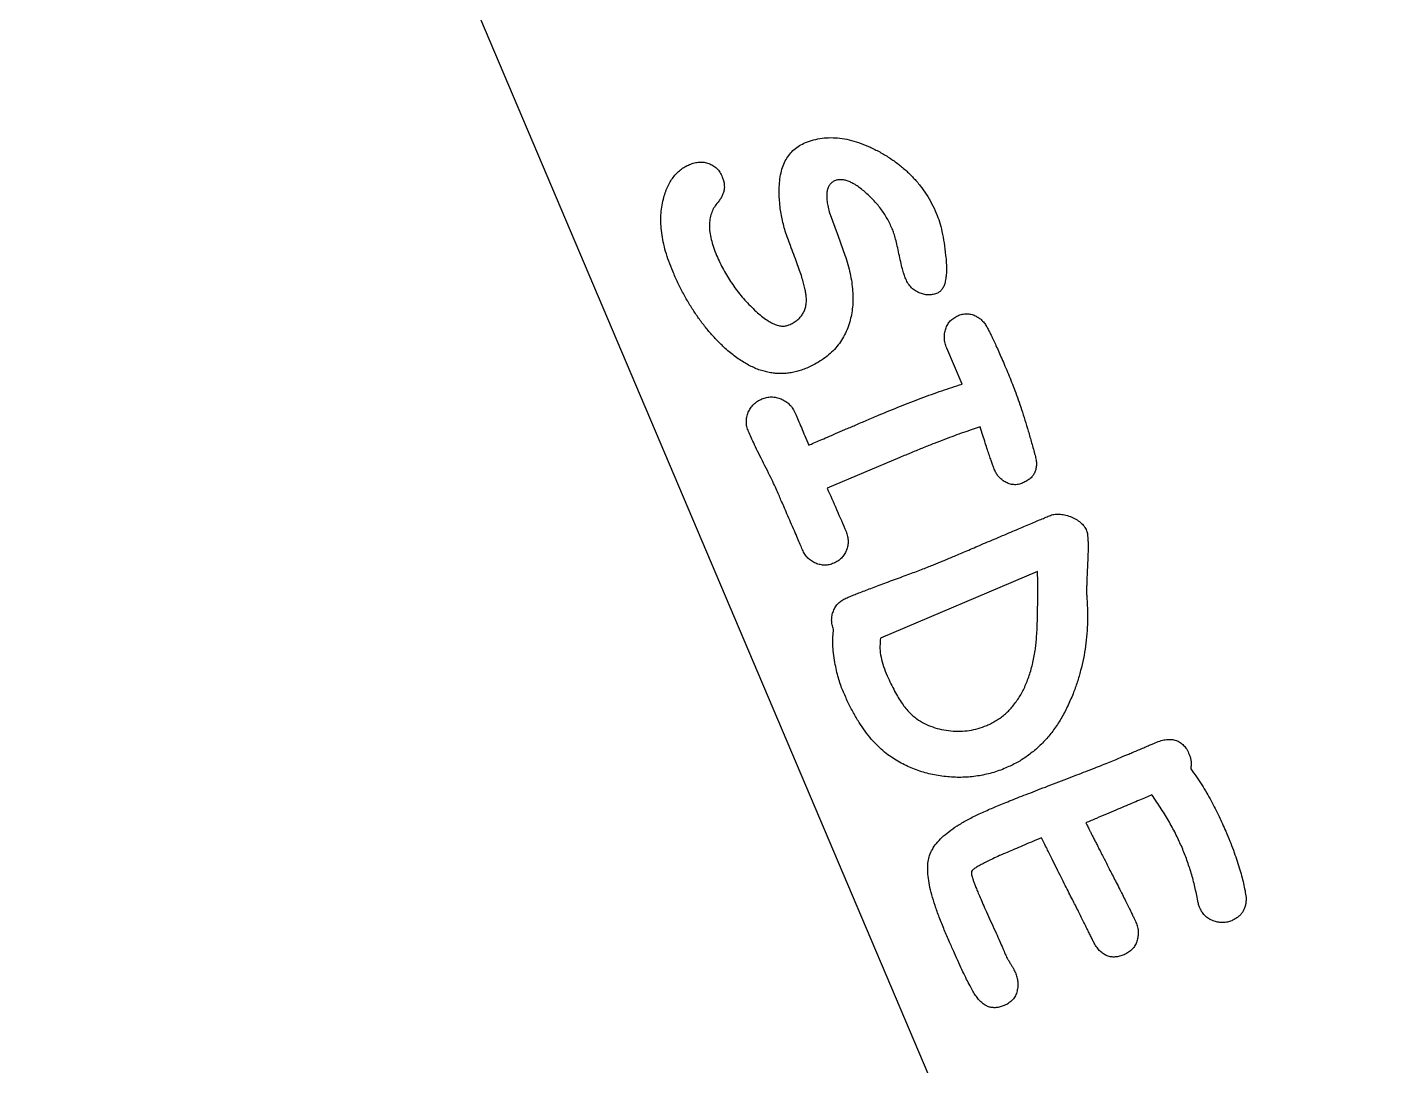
# Model space of a CAD drawing. Header units: millimetres. Extents: x -52 to 52, y -45 to 45.
# Drawn here: x 9.11 to 24.41, y -5.44 to 6.21 of the extents above; entities that cross this region are included whole.
import ezdxf

# ---------------------------------------------------------------- set-up
doc = ezdxf.new("R2010")
doc.units = ezdxf.units.MM

msp = doc.modelspace()

# ---------------------------------------------------------------- linework, layer by layer
at = {"color": 7, "linetype": 'Continuous', "lineweight": 25}
for p, q in [((24.411, -17.761), (9.109, 18.289)), ((19.6, 2.208), (19.428, 2.612)), ((18.901, 1.384), (18.085, 1.041)), ((20.448, 0.107), (18.685, -0.641))]:
    msp.add_line(p, q, dxfattribs=at)
at = {"color": 7, "linetype": 'Continuous', "lineweight": 25, "flags": 128}
msp.add_lwpolyline([(18.11, 4.141), (18.209, 3.869), (18.286, 3.655)], dxfattribs=at)
at = {"color": 7, "linetype": 'Continuous', "lineweight": 25}
for points, knots in [([(17.547, 4.391), (17.549, 4.424), (17.551, 4.486), (17.566, 4.576), (17.59, 4.656), (17.622, 4.728), (17.664, 4.789), (17.714, 4.842), (17.774, 4.886), (17.819, 4.907), (17.842, 4.917)], [0, 0, 0, 0, 0.152442, 0.293074, 0.421842, 0.542717, 0.656851, 0.768942, 0.882413, 1, 1, 1, 1]), ([(17.842, 4.917), (17.872, 4.928), (17.933, 4.95), (18.029, 4.968), (18.128, 4.975), (18.23, 4.968), (18.334, 4.95), (18.442, 4.919), (18.552, 4.875), (18.663, 4.82), (18.772, 4.757), (18.874, 4.686), (18.968, 4.608), (19.054, 4.525), (19.131, 4.434), (19.2, 4.338), (19.261, 4.235), (19.294, 4.162), (19.31, 4.125)], [0, 0, 0, 0, 0.0532181, 0.106275, 0.1603678, 0.2157282, 0.2737249, 0.3348309, 0.3996916, 0.4685669, 0.5387128, 0.606893, 0.6732026, 0.7389925, 0.8036383, 0.8684928, 0.9339532, 1, 1, 1, 1]), ([(16.248, 4.283), (16.254, 4.307), (16.267, 4.353), (16.292, 4.417), (16.322, 4.475), (16.356, 4.527), (16.396, 4.573), (16.44, 4.612), (16.488, 4.646), (16.524, 4.663), (16.542, 4.671)], [0, 0, 0, 0, 0.145696, 0.280974, 0.410074, 0.533968, 0.651744, 0.766935, 0.883209, 1, 1, 1, 1]), ([(16.542, 4.671), (16.56, 4.678), (16.595, 4.691), (16.651, 4.699), (16.705, 4.698), (16.757, 4.685), (16.805, 4.662), (16.848, 4.629), (16.884, 4.584), (16.9, 4.549), (16.909, 4.531)], [0, 0, 0, 0, 0.132477, 0.256894, 0.376092, 0.497385, 0.617442, 0.737663, 0.862383, 1, 1, 1, 1]), ([(16.909, 4.531), (16.914, 4.518), (16.924, 4.493), (16.931, 4.454), (16.933, 4.415), (16.929, 4.377), (16.917, 4.34), (16.9, 4.303), (16.877, 4.267), (16.858, 4.244), (16.848, 4.233)], [0, 0, 0, 0, 0.12896, 0.24926, 0.367413, 0.484534, 0.603926, 0.727956, 0.858946, 1, 1, 1, 1]), ([(18.169, 4.488), (18.159, 4.482), (18.138, 4.471), (18.113, 4.444), (18.094, 4.411), (18.084, 4.37), (18.08, 4.323), (18.083, 4.268), (18.093, 4.207), (18.104, 4.164), (18.11, 4.141)], [0, 0, 0, 0, 0.0929149, 0.1849633, 0.281824, 0.3901256, 0.5131569, 0.6540206, 0.8164765, 1, 1, 1, 1]), ([(18.509, 4.364), (18.492, 4.378), (18.46, 4.405), (18.412, 4.439), (18.366, 4.466), (18.322, 4.485), (18.281, 4.498), (18.241, 4.502), (18.204, 4.5), (18.181, 4.492), (18.169, 4.488)], [0, 0, 0, 0, 0.171429, 0.328135, 0.46693, 0.592019, 0.706514, 0.809353, 0.905832, 1, 1, 1, 1]), ([(17.673, 3.761), (17.653, 3.815), (17.614, 3.919), (17.575, 4.079), (17.55, 4.236), (17.548, 4.34), (17.547, 4.391)], [0, 0, 0, 0, 0.264931, 0.518728, 0.762379, 1, 1, 1, 1]), ([(18.816, 3.95), (18.798, 3.989), (18.761, 4.068), (18.689, 4.177), (18.606, 4.277), (18.541, 4.335), (18.509, 4.364)], [0, 0, 0, 0, 0.251007, 0.499164, 0.747628, 1, 1, 1, 1]), ([(16.353, 3.473), (16.338, 3.511), (16.308, 3.584), (16.273, 3.694), (16.245, 3.801), (16.228, 3.904), (16.219, 4.004), (16.219, 4.101), (16.228, 4.194), (16.241, 4.254), (16.248, 4.283)], [0, 0, 0, 0, 0.146559, 0.28544, 0.41744, 0.543069, 0.66323, 0.778761, 0.890671, 1, 1, 1, 1]), ([(16.848, 4.233), (16.835, 4.216), (16.81, 4.182), (16.784, 4.122), (16.768, 4.057), (16.763, 3.986), (16.768, 3.91), (16.784, 3.829), (16.81, 3.741), (16.833, 3.682), (16.845, 3.651)], [0, 0, 0, 0, 0.10461, 0.208255, 0.316227, 0.430907, 0.554011, 0.689525, 0.837273, 1, 1, 1, 1]), ([(19.31, 4.125), (19.323, 4.093), (19.349, 4.026), (19.376, 3.914), (19.4, 3.788), (19.411, 3.699), (19.416, 3.652)], [0, 0, 0, 0, 0.210273, 0.446168, 0.708739, 1, 1, 1, 1]), ([(18.968, 3.387), (18.961, 3.404), (18.947, 3.442), (18.929, 3.506), (18.91, 3.582), (18.892, 3.668), (18.874, 3.753), (18.856, 3.83), (18.838, 3.895), (18.823, 3.933), (18.816, 3.95)], [0, 0, 0, 0, 0.093229, 0.20687, 0.34184, 0.498071, 0.655272, 0.790969, 0.905841, 1, 1, 1, 1]), ([(17.852, 3.183), (17.85, 3.197), (17.847, 3.23), (17.837, 3.282), (17.821, 3.342), (17.802, 3.41), (17.776, 3.487), (17.746, 3.571), (17.711, 3.664), (17.686, 3.728), (17.673, 3.761)], [0, 0, 0, 0, 0.072912, 0.160173, 0.262305, 0.379299, 0.511562, 0.659218, 0.822018, 1, 1, 1, 1]), ([(16.845, 3.651), (16.857, 3.624), (16.881, 3.57), (16.922, 3.492), (16.965, 3.415), (17.013, 3.342), (17.064, 3.27), (17.118, 3.2), (17.177, 3.134), (17.219, 3.091), (17.239, 3.07)], [0, 0, 0, 0, 0.125673, 0.250156, 0.374435, 0.498184, 0.623129, 0.747911, 0.873202, 1, 1, 1, 1]), ([(18.286, 3.655), (18.298, 3.62), (18.319, 3.551), (18.345, 3.45), (18.362, 3.351), (18.373, 3.255), (18.376, 3.163), (18.372, 3.073), (18.36, 2.987), (18.346, 2.932), (18.34, 2.905)], [0, 0, 0, 0, 0.144373, 0.28192, 0.412802, 0.538644, 0.659254, 0.776135, 0.889469, 1, 1, 1, 1]), ([(19.416, 3.652), (19.419, 3.623), (19.424, 3.568), (19.425, 3.491), (19.423, 3.423), (19.413, 3.365), (19.4, 3.316), (19.381, 3.277), (19.356, 3.246), (19.334, 3.235), (19.324, 3.229)], [0, 0, 0, 0, 0.190921, 0.360976, 0.508348, 0.636836, 0.746457, 0.840652, 0.922533, 1, 1, 1, 1]), ([(16.928, 2.622), (16.898, 2.65), (16.84, 2.706), (16.758, 2.798), (16.68, 2.896), (16.606, 3), (16.536, 3.109), (16.471, 3.225), (16.408, 3.346), (16.372, 3.43), (16.353, 3.473)], [0, 0, 0, 0, 0.1170778, 0.2359037, 0.3568927, 0.4792024, 0.6047301, 0.7332225, 0.8650561, 1, 1, 1, 1]), ([(19.131, 3.227), (19.113, 3.235), (19.078, 3.25), (19.032, 3.287), (18.994, 3.333), (18.977, 3.369), (18.968, 3.387)], [0, 0, 0, 0, 0.246882, 0.488969, 0.737615, 1, 1, 1, 1]), ([(19.324, 3.229), (19.309, 3.224), (19.278, 3.212), (19.229, 3.208), (19.179, 3.211), (19.147, 3.222), (19.131, 3.227)], [0, 0, 0, 0, 0.248647, 0.492664, 0.739032, 1, 1, 1, 1]), ([(17.239, 3.07), (17.261, 3.049), (17.301, 3.01), (17.362, 2.96), (17.419, 2.919), (17.473, 2.888), (17.524, 2.867), (17.572, 2.858), (17.617, 2.858), (17.644, 2.867), (17.657, 2.871)], [0, 0, 0, 0, 0.181789, 0.344026, 0.488282, 0.615052, 0.726186, 0.825586, 0.914851, 1, 1, 1, 1]), ([(17.657, 2.871), (17.673, 2.879), (17.705, 2.894), (17.748, 2.922), (17.784, 2.956), (17.812, 2.993), (17.833, 3.034), (17.847, 3.08), (17.854, 3.13), (17.853, 3.165), (17.852, 3.183)], [0, 0, 0, 0, 0.13848, 0.266896, 0.387773, 0.504621, 0.619591, 0.738789, 0.865617, 1, 1, 1, 1]), ([(19.428, 2.612), (19.422, 2.631), (19.408, 2.666), (19.4, 2.722), (19.402, 2.776), (19.415, 2.828), (19.437, 2.876), (19.466, 2.918), (19.506, 2.951), (19.536, 2.967), (19.552, 2.975)], [0, 0, 0, 0, 0.1373755, 0.2663937, 0.3913557, 0.5171335, 0.6410588, 0.7597347, 0.8772402, 1, 1, 1, 1]), ([(19.552, 2.975), (19.568, 2.981), (19.6, 2.993), (19.651, 2.998), (19.701, 2.994), (19.731, 2.981), (19.747, 2.975)], [0, 0, 0, 0, 0.26326, 0.50979, 0.753135, 1, 1, 1, 1]), ([(19.747, 2.975), (19.76, 2.968), (19.788, 2.953), (19.824, 2.924), (19.856, 2.887), (19.873, 2.859), (19.881, 2.845)], [0, 0, 0, 0, 0.245221, 0.487481, 0.737558, 1, 1, 1, 1]), ([(18.34, 2.905), (18.33, 2.876), (18.312, 2.819), (18.272, 2.739), (18.225, 2.664), (18.168, 2.596), (18.103, 2.534), (18.029, 2.479), (17.946, 2.428), (17.886, 2.401), (17.856, 2.387)], [0, 0, 0, 0, 0.123745, 0.244757, 0.364671, 0.484559, 0.606205, 0.731789, 0.862746, 1, 1, 1, 1]), ([(19.881, 2.845), (19.888, 2.831), (19.903, 2.802), (19.927, 2.755), (19.953, 2.7), (19.982, 2.639), (20.012, 2.569), (20.046, 2.492), (20.083, 2.408), (20.108, 2.35), (20.121, 2.319)], [0, 0, 0, 0, 0.078857, 0.170702, 0.275107, 0.393427, 0.524848, 0.670611, 0.828992, 1, 1, 1, 1]), ([(17.856, 2.387), (17.837, 2.38), (17.799, 2.365), (17.741, 2.347), (17.683, 2.335), (17.625, 2.327), (17.566, 2.325), (17.508, 2.327), (17.45, 2.335), (17.392, 2.347), (17.333, 2.364), (17.275, 2.386), (17.217, 2.414), (17.159, 2.446), (17.101, 2.482), (17.043, 2.524), (16.984, 2.57), (16.947, 2.604), (16.928, 2.622)], [0, 0, 0, 0, 0.060775, 0.120088, 0.178138, 0.235427, 0.292284, 0.349709, 0.406998, 0.465048, 0.5242, 0.585507, 0.64828, 0.713117, 0.780744, 0.850749, 0.923947, 1, 1, 1, 1]), ([(20.121, 2.319), (20.133, 2.29), (20.158, 2.229), (20.194, 2.133), (20.232, 2.03), (20.269, 1.92), (20.306, 1.802), (20.344, 1.678), (20.382, 1.546), (20.407, 1.456), (20.419, 1.41)], [0, 0, 0, 0, 0.099933, 0.207168, 0.321411, 0.442499, 0.571235, 0.706892, 0.849668, 1, 1, 1, 1]), ([(18.671, 1.862), (18.75, 1.895), (18.906, 1.96), (19.14, 2.05), (19.371, 2.134), (19.524, 2.184), (19.6, 2.208)], [0, 0, 0, 0, 0.258966, 0.511864, 0.758827, 1, 1, 1, 1]), ([(17.203, 1.677), (17.196, 1.695), (17.182, 1.73), (17.178, 1.785), (17.182, 1.84), (17.199, 1.892), (17.225, 1.94), (17.26, 1.982), (17.302, 2.018), (17.336, 2.033), (17.353, 2.041)], [0, 0, 0, 0, 0.130476, 0.255087, 0.375507, 0.501409, 0.627655, 0.749345, 0.872052, 1, 1, 1, 1]), ([(17.353, 2.041), (17.37, 2.048), (17.405, 2.061), (17.46, 2.066), (17.516, 2.06), (17.57, 2.042), (17.622, 2.016), (17.666, 1.978), (17.704, 1.931), (17.721, 1.895), (17.73, 1.876)], [0, 0, 0, 0, 0.123219, 0.241163, 0.360362, 0.485983, 0.612895, 0.737219, 0.864631, 1, 1, 1, 1]), ([(17.73, 1.876), (17.74, 1.852), (17.762, 1.8), (17.798, 1.717), (17.837, 1.623), (17.865, 1.557), (17.88, 1.522)], [0, 0, 0, 0, 0.204186, 0.439966, 0.704188, 1, 1, 1, 1]), ([(17.88, 1.522), (17.899, 1.531), (17.942, 1.549), (18.011, 1.579), (18.092, 1.615), (18.185, 1.654), (18.289, 1.7), (18.406, 1.749), (18.535, 1.805), (18.625, 1.843), (18.671, 1.862)], [0, 0, 0, 0, 0.072802, 0.160687, 0.263308, 0.380399, 0.512842, 0.660375, 0.822642, 1, 1, 1, 1]), ([(19.804, 1.727), (19.774, 1.717), (19.711, 1.698), (19.614, 1.664), (19.511, 1.628), (19.402, 1.586), (19.285, 1.542), (19.163, 1.493), (19.034, 1.44), (18.946, 1.403), (18.901, 1.384)], [0, 0, 0, 0, 0.098141, 0.204422, 0.317542, 0.438495, 0.567445, 0.704279, 0.848016, 1, 1, 1, 1]), ([(19.966, 1.242), (19.963, 1.251), (19.954, 1.271), (19.941, 1.308), (19.925, 1.353), (19.907, 1.41), (19.884, 1.475), (19.86, 1.55), (19.833, 1.635), (19.814, 1.695), (19.804, 1.727)], [0, 0, 0, 0, 0.054845, 0.130738, 0.225584, 0.341168, 0.476075, 0.630671, 0.805312, 1, 1, 1, 1]), ([(17.544, 0.965), (17.534, 0.987), (17.512, 1.037), (17.473, 1.119), (17.426, 1.215), (17.373, 1.32), (17.32, 1.426), (17.273, 1.522), (17.235, 1.604), (17.213, 1.655), (17.203, 1.677)], [0, 0, 0, 0, 0.0938092, 0.207875, 0.3432073, 0.4998318, 0.6561287, 0.791461, 0.9061908, 1, 1, 1, 1]), ([(20.419, 1.41), (20.424, 1.392), (20.432, 1.358), (20.436, 1.307), (20.431, 1.261), (20.418, 1.219), (20.397, 1.181), (20.366, 1.149), (20.328, 1.121), (20.298, 1.106), (20.283, 1.099)], [0, 0, 0, 0, 0.146995, 0.278855, 0.398784, 0.512475, 0.625547, 0.740273, 0.863863, 1, 1, 1, 1]), ([(20.082, 1.111), (20.069, 1.119), (20.044, 1.135), (20.012, 1.166), (19.985, 1.202), (19.973, 1.228), (19.966, 1.242)], [0, 0, 0, 0, 0.252996, 0.499555, 0.746481, 1, 1, 1, 1]), ([(20.283, 1.099), (20.265, 1.093), (20.232, 1.08), (20.18, 1.078), (20.128, 1.087), (20.098, 1.103), (20.082, 1.111)], [0, 0, 0, 0, 0.261033, 0.505135, 0.744671, 1, 1, 1, 1]), ([(17.809, 0.35), (17.801, 0.369), (17.783, 0.412), (17.752, 0.483), (17.717, 0.566), (17.676, 0.657), (17.636, 0.749), (17.601, 0.833), (17.569, 0.903), (17.552, 0.945), (17.544, 0.965)], [0, 0, 0, 0, 0.093747, 0.208716, 0.343433, 0.500172, 0.656566, 0.792076, 0.906253, 1, 1, 1, 1]), ([(18.085, 1.041), (18.121, 0.96), (18.193, 0.799), (18.263, 0.636), (18.298, 0.553)], [0, 0, 0, 0, 0.4954501, 1, 1, 1, 1]), ([(19.387, 0.225), (19.405, 0.232), (19.442, 0.248), (19.501, 0.273), (19.566, 0.301), (19.638, 0.331), (19.715, 0.364), (19.799, 0.4), (19.889, 0.438), (19.983, 0.477), (20.077, 0.518), (20.167, 0.556), (20.251, 0.591), (20.329, 0.625), (20.401, 0.655), (20.466, 0.683), (20.525, 0.707), (20.562, 0.723), (20.58, 0.731)], [0, 0, 0, 0, 0.044217, 0.093655, 0.148486, 0.208539, 0.273575, 0.343595, 0.419246, 0.499707, 0.580341, 0.655992, 0.726249, 0.791461, 0.851514, 0.906345, 0.955783, 1, 1, 1, 1]), ([(20.58, 0.731), (20.597, 0.737), (20.632, 0.749), (20.69, 0.751), (20.752, 0.742), (20.816, 0.722), (20.877, 0.695), (20.929, 0.658), (20.971, 0.615), (20.989, 0.58), (20.998, 0.563)], [0, 0, 0, 0, 0.109736, 0.225938, 0.352641, 0.493778, 0.635706, 0.763109, 0.882856, 1, 1, 1, 1]), ([(18.298, 0.553), (18.304, 0.536), (18.317, 0.501), (18.323, 0.447), (18.319, 0.394), (18.303, 0.343), (18.28, 0.295), (18.246, 0.255), (18.208, 0.221), (18.176, 0.206), (18.16, 0.199)], [0, 0, 0, 0, 0.133511, 0.258746, 0.382082, 0.509152, 0.635027, 0.754519, 0.874705, 1, 1, 1, 1]), ([(20.998, 0.563), (21, 0.557), (21.005, 0.543), (21.008, 0.518), (21.011, 0.486), (21.014, 0.448), (21.014, 0.402), (21.014, 0.349), (21.013, 0.289), (21.011, 0.247), (21.01, 0.225)], [0, 0, 0, 0, 0.055426, 0.129559, 0.223702, 0.337913, 0.472351, 0.628898, 0.804197, 1, 1, 1, 1]), ([(18.16, 0.199), (18.143, 0.192), (18.111, 0.18), (18.059, 0.175), (18.007, 0.181), (17.957, 0.196), (17.909, 0.222), (17.868, 0.256), (17.833, 0.299), (17.817, 0.333), (17.809, 0.35)], [0, 0, 0, 0, 0.124224, 0.243106, 0.36334, 0.488453, 0.61494, 0.737457, 0.865034, 1, 1, 1, 1]), ([(18.297, -0.194), (18.313, -0.187), (18.347, -0.173), (18.4, -0.151), (18.46, -0.128), (18.525, -0.103), (18.596, -0.076), (18.672, -0.047), (18.755, -0.016), (18.842, 0.015), (18.929, 0.047), (19.011, 0.078), (19.088, 0.106), (19.159, 0.134), (19.225, 0.159), (19.284, 0.182), (19.337, 0.204), (19.371, 0.218), (19.387, 0.225)], [0, 0, 0, 0, 0.044006, 0.093809, 0.148123, 0.208237, 0.272873, 0.34331, 0.418912, 0.49968, 0.580448, 0.65605, 0.726488, 0.791763, 0.851877, 0.906191, 0.955994, 1, 1, 1, 1]), ([(21.01, 0.225), (21.009, 0.199), (21.006, 0.149), (21.003, 0.08), (21.001, 0.018), (20.999, -0.034), (20.998, -0.078), (20.998, -0.114), (20.997, -0.141), (20.998, -0.156), (20.999, -0.162)], [0, 0, 0, 0, 0.201912, 0.382796, 0.539742, 0.675737, 0.790785, 0.881909, 0.95211, 1, 1, 1, 1]), ([(20.421, -0.78), (20.423, -0.759), (20.43, -0.714), (20.436, -0.638), (20.442, -0.548), (20.446, -0.444), (20.448, -0.326), (20.45, -0.194), (20.45, -0.048), (20.448, 0.053), (20.448, 0.107)], [0, 0, 0, 0, 0.070347, 0.156103, 0.257356, 0.374134, 0.507146, 0.65579, 0.820067, 1, 1, 1, 1]), ([(18.158, -0.544), (18.152, -0.526), (18.14, -0.493), (18.135, -0.44), (18.139, -0.388), (18.155, -0.337), (18.179, -0.29), (18.211, -0.25), (18.25, -0.216), (18.281, -0.201), (18.297, -0.194)], [0, 0, 0, 0, 0.131769, 0.255718, 0.379388, 0.505056, 0.631332, 0.753451, 0.874302, 1, 1, 1, 1]), ([(20.999, -0.162), (21.002, -0.211), (21.008, -0.307), (21.009, -0.451), (21.002, -0.593), (20.987, -0.732), (20.964, -0.869), (20.932, -1.004), (20.894, -1.136), (20.862, -1.222), (20.846, -1.265)], [0, 0, 0, 0, 0.130023, 0.257787, 0.383641, 0.508006, 0.631828, 0.754543, 0.877463, 1, 1, 1, 1]), ([(18.173, -0.917), (18.167, -0.881), (18.156, -0.813), (18.148, -0.715), (18.148, -0.626), (18.155, -0.57), (18.158, -0.544)], [0, 0, 0, 0, 0.288803, 0.550757, 0.787107, 1, 1, 1, 1]), ([(18.685, -0.641), (18.682, -0.672), (18.675, -0.734), (18.684, -0.833), (18.708, -0.936), (18.735, -1.004), (18.749, -1.04)], [0, 0, 0, 0, 0.224198, 0.462725, 0.719793, 1, 1, 1, 1]), ([(18.262, -1.231), (18.253, -1.209), (18.234, -1.162), (18.211, -1.086), (18.19, -1.004), (18.179, -0.946), (18.173, -0.917)], [0, 0, 0, 0, 0.222975, 0.463646, 0.722291, 1, 1, 1, 1]), ([(19.877, -1.622), (19.895, -1.614), (19.931, -1.597), (19.982, -1.568), (20.031, -1.536), (20.077, -1.5), (20.12, -1.46), (20.161, -1.416), (20.198, -1.368), (20.235, -1.318), (20.267, -1.263), (20.297, -1.205), (20.324, -1.143), (20.349, -1.077), (20.371, -1.008), (20.391, -0.935), (20.408, -0.859), (20.416, -0.807), (20.421, -0.78)], [0, 0, 0, 0, 0.056726, 0.113011, 0.168675, 0.224045, 0.280236, 0.336801, 0.394494, 0.453847, 0.514176, 0.576321, 0.640758, 0.70742, 0.776297, 0.848254, 0.92277, 1, 1, 1, 1]), ([(18.749, -1.04), (18.763, -1.071), (18.789, -1.13), (18.831, -1.214), (18.872, -1.29), (18.915, -1.357), (18.957, -1.417), (19.001, -1.468), (19.044, -1.512), (19.076, -1.536), (19.091, -1.547)], [0, 0, 0, 0, 0.1629643, 0.3144735, 0.454369, 0.5831382, 0.701831, 0.8100399, 0.9086439, 1, 1, 1, 1]), ([(18.807, -1.978), (18.781, -1.959), (18.727, -1.921), (18.652, -1.851), (18.579, -1.773), (18.51, -1.684), (18.442, -1.586), (18.379, -1.477), (18.317, -1.358), (18.281, -1.274), (18.262, -1.231)], [0, 0, 0, 0, 0.103768, 0.212208, 0.325847, 0.445947, 0.573064, 0.707067, 0.849611, 1, 1, 1, 1]), ([(20.846, -1.265), (20.825, -1.315), (20.785, -1.412), (20.712, -1.547), (20.631, -1.671), (20.541, -1.782), (20.441, -1.88), (20.334, -1.966), (20.218, -2.041), (20.134, -2.079), (20.092, -2.098)], [0, 0, 0, 0, 0.139392, 0.272156, 0.399491, 0.522778, 0.643279, 0.762023, 0.880076, 1, 1, 1, 1]), ([(19.091, -1.547), (19.119, -1.565), (19.176, -1.602), (19.271, -1.64), (19.369, -1.669), (19.473, -1.684), (19.578, -1.688), (19.681, -1.679), (19.781, -1.658), (19.845, -1.634), (19.877, -1.622)], [0, 0, 0, 0, 0.123175, 0.246239, 0.370817, 0.49898, 0.627908, 0.752988, 0.876183, 1, 1, 1, 1]), ([(21.393, -1.975), (21.404, -1.97), (21.43, -1.959), (21.474, -1.941), (21.524, -1.919), (21.58, -1.896), (21.636, -1.872), (21.687, -1.85), (21.73, -1.831), (21.757, -1.82), (21.769, -1.815)], [0, 0, 0, 0, 0.0938999, 0.2088204, 0.3426977, 0.4981439, 0.6535902, 0.7906281, 0.9047958, 1, 1, 1, 1]), ([(21.769, -1.815), (21.791, -1.807), (21.832, -1.791), (21.894, -1.778), (21.95, -1.777), (22.002, -1.787), (22.049, -1.81), (22.089, -1.845), (22.124, -1.89), (22.141, -1.926), (22.149, -1.946)], [0, 0, 0, 0, 0.153324, 0.287796, 0.408362, 0.519933, 0.628893, 0.741133, 0.862954, 1, 1, 1, 1]), ([(19.439, -2.197), (19.41, -2.194), (19.353, -2.189), (19.269, -2.173), (19.187, -2.154), (19.107, -2.129), (19.029, -2.098), (18.952, -2.064), (18.878, -2.024), (18.831, -1.993), (18.807, -1.978)], [0, 0, 0, 0, 0.128341, 0.254411, 0.37937, 0.503071, 0.626878, 0.750187, 0.874632, 1, 1, 1, 1]), ([(19.915, -2.558), (19.937, -2.549), (19.983, -2.53), (20.055, -2.5), (20.136, -2.468), (20.224, -2.432), (20.321, -2.395), (20.425, -2.354), (20.537, -2.311), (20.655, -2.266), (20.772, -2.221), (20.884, -2.178), (20.988, -2.138), (21.084, -2.1), (21.173, -2.065), (21.253, -2.033), (21.326, -2.004), (21.371, -1.984), (21.393, -1.975)], [0, 0, 0, 0, 0.044249, 0.093908, 0.148502, 0.208507, 0.273793, 0.344152, 0.419925, 0.500642, 0.581359, 0.657132, 0.727492, 0.792438, 0.85231, 0.906903, 0.956086, 1, 1, 1, 1]), ([(22.149, -1.946), (22.154, -1.959), (22.164, -1.984), (22.171, -2.025), (22.172, -2.066), (22.168, -2.093), (22.166, -2.107)], [0, 0, 0, 0, 0.252259, 0.499, 0.745014, 1, 1, 1, 1]), ([(20.092, -2.098), (20.066, -2.109), (20.015, -2.129), (19.936, -2.155), (19.855, -2.174), (19.774, -2.189), (19.692, -2.199), (19.609, -2.204), (19.524, -2.204), (19.468, -2.2), (19.439, -2.197)], [0, 0, 0, 0, 0.125398, 0.249298, 0.373335, 0.496761, 0.620725, 0.745736, 0.871422, 1, 1, 1, 1]), ([(22.166, -2.107), (22.188, -2.137), (22.231, -2.197), (22.291, -2.288), (22.346, -2.378), (22.411, -2.495), (22.484, -2.638), (22.535, -2.753), (22.56, -2.809)], [0, 0, 0, 0, 0.139308, 0.273768, 0.404757, 0.531254, 0.772442, 1, 1, 1, 1]), ([(21.73, -2.4), (21.708, -2.409), (21.662, -2.429), (21.588, -2.46), (21.507, -2.495), (21.418, -2.532), (21.322, -2.573), (21.218, -2.617), (21.106, -2.665), (21.029, -2.697), (20.99, -2.714)], [0, 0, 0, 0, 0.089243, 0.189158, 0.298424, 0.417981, 0.548493, 0.689017, 0.839172, 1, 1, 1, 1]), ([(22.069, -2.991), (22.048, -2.945), (22.005, -2.848), (21.926, -2.704), (21.835, -2.552), (21.766, -2.452), (21.73, -2.4)], [0, 0, 0, 0, 0.224179, 0.465055, 0.723715, 1, 1, 1, 1]), ([(19.235, -3.079), (19.245, -3.056), (19.265, -3.008), (19.313, -2.941), (19.376, -2.875), (19.454, -2.809), (19.547, -2.745), (19.656, -2.681), (19.78, -2.618), (19.869, -2.579), (19.915, -2.558)], [0, 0, 0, 0, 0.084958, 0.177862, 0.280943, 0.396006, 0.524771, 0.668145, 0.826484, 1, 1, 1, 1]), ([(20.99, -2.714), (20.992, -2.719), (20.997, -2.73), (21.007, -2.748), (21.018, -2.77), (21.03, -2.796), (21.046, -2.825), (21.062, -2.859), (21.081, -2.896), (21.102, -2.937), (21.125, -2.982), (21.15, -3.031), (21.177, -3.083), (21.206, -3.139), (21.236, -3.2), (21.269, -3.264), (21.304, -3.332), (21.328, -3.378), (21.34, -3.402)], [0, 0, 0, 0, 0.0207863, 0.0469355, 0.0787813, 0.1163274, 0.1592367, 0.2078435, 0.2618179, 0.3214878, 0.3871942, 0.4579286, 0.5343593, 0.6161589, 0.7036537, 0.7971852, 0.8957447, 1, 1, 1, 1]), ([(20.493, -2.881), (20.455, -2.897), (20.383, -2.927), (20.282, -2.971), (20.191, -3.009), (20.135, -3.033), (20.108, -3.045)], [0, 0, 0, 0, 0.2950493, 0.5589713, 0.7950506, 1, 1, 1, 1]), ([(20.872, -3.639), (20.861, -3.617), (20.837, -3.57), (20.798, -3.495), (20.756, -3.413), (20.712, -3.322), (20.661, -3.224), (20.609, -3.117), (20.552, -3.002), (20.513, -2.922), (20.493, -2.881)], [0, 0, 0, 0, 0.088274, 0.18663, 0.296282, 0.416011, 0.546125, 0.686931, 0.837815, 1, 1, 1, 1]), ([(22.56, -2.809), (22.575, -2.845), (22.604, -2.916), (22.645, -3.02), (22.68, -3.12), (22.712, -3.215), (22.737, -3.306), (22.759, -3.392), (22.776, -3.473), (22.784, -3.526), (22.788, -3.552)], [0, 0, 0, 0, 0.150837, 0.294231, 0.430428, 0.558623, 0.679884, 0.79315, 0.900029, 1, 1, 1, 1]), ([(20.108, -3.045), (20.079, -3.057), (20.025, -3.08), (19.949, -3.115), (19.883, -3.145), (19.828, -3.174), (19.783, -3.199), (19.748, -3.221), (19.722, -3.239), (19.711, -3.253), (19.707, -3.259)], [0, 0, 0, 0, 0.206658, 0.388281, 0.547743, 0.682869, 0.796079, 0.885859, 0.953381, 1, 1, 1, 1]), ([(22.246, -3.588), (22.235, -3.536), (22.215, -3.432), (22.174, -3.28), (22.126, -3.133), (22.088, -3.038), (22.069, -2.991)], [0, 0, 0, 0, 0.2577586, 0.5101821, 0.7571432, 1, 1, 1, 1]), ([(19.401, -3.915), (19.382, -3.868), (19.344, -3.778), (19.298, -3.646), (19.26, -3.526), (19.234, -3.416), (19.217, -3.316), (19.213, -3.228), (19.216, -3.149), (19.229, -3.101), (19.235, -3.079)], [0, 0, 0, 0, 0.176448, 0.337387, 0.482508, 0.612889, 0.728488, 0.830792, 0.920471, 1, 1, 1, 1]), ([(19.707, -3.259), (19.706, -3.262), (19.703, -3.271), (19.706, -3.287), (19.709, -3.309), (19.719, -3.337), (19.729, -3.37), (19.743, -3.409), (19.761, -3.453), (19.774, -3.485), (19.781, -3.502)], [0, 0, 0, 0, 0.041571, 0.104859, 0.191972, 0.302536, 0.440136, 0.600588, 0.787727, 1, 1, 1, 1]), ([(19.781, -3.502), (19.791, -3.523), (19.811, -3.571), (19.845, -3.649), (19.887, -3.742), (19.933, -3.844), (19.98, -3.946), (20.021, -4.039), (20.055, -4.118), (20.076, -4.165), (20.085, -4.187)], [0, 0, 0, 0, 0.093371, 0.207121, 0.34329, 0.499842, 0.656712, 0.791861, 0.906629, 1, 1, 1, 1]), ([(21.34, -3.402), (21.354, -3.429), (21.38, -3.48), (21.416, -3.553), (21.449, -3.617), (21.478, -3.675), (21.502, -3.725), (21.522, -3.767), (21.538, -3.801), (21.547, -3.822), (21.551, -3.831)], [0, 0, 0, 0, 0.1889367, 0.3583789, 0.5115808, 0.6452944, 0.7611475, 0.8591446, 0.9376864, 1, 1, 1, 1]), ([(21.082, -4.064), (21.076, -4.051), (21.063, -4.024), (21.042, -3.982), (21.019, -3.935), (20.994, -3.884), (20.966, -3.829), (20.937, -3.769), (20.906, -3.705), (20.884, -3.662), (20.872, -3.639)], [0, 0, 0, 0, 0.089622, 0.1890747, 0.2978208, 0.4174951, 0.5486395, 0.6890744, 0.8388016, 1, 1, 1, 1]), ([(22.269, -3.668), (22.264, -3.656), (22.254, -3.63), (22.248, -3.602), (22.246, -3.588)], [0, 0, 0, 0, 0.485797, 1, 1, 1, 1]), ([(22.431, -3.818), (22.413, -3.811), (22.377, -3.797), (22.332, -3.763), (22.294, -3.72), (22.277, -3.686), (22.269, -3.668)], [0, 0, 0, 0, 0.253274, 0.497371, 0.741136, 1, 1, 1, 1]), ([(22.788, -3.552), (22.788, -3.567), (22.788, -3.596), (22.781, -3.638), (22.769, -3.677), (22.751, -3.712), (22.728, -3.743), (22.699, -3.77), (22.665, -3.794), (22.639, -3.806), (22.626, -3.812)], [0, 0, 0, 0, 0.137551, 0.266231, 0.38833, 0.505015, 0.622072, 0.741767, 0.865973, 1, 1, 1, 1]), ([(22.626, -3.812), (22.61, -3.817), (22.579, -3.829), (22.53, -3.835), (22.48, -3.831), (22.447, -3.822), (22.431, -3.818)], [0, 0, 0, 0, 0.24972, 0.495649, 0.743012, 1, 1, 1, 1]), ([(19.752, -4.651), (19.742, -4.635), (19.72, -4.6), (19.687, -4.539), (19.649, -4.466), (19.608, -4.38), (19.562, -4.282), (19.512, -4.17), (19.458, -4.047), (19.421, -3.96), (19.401, -3.915)], [0, 0, 0, 0, 0.06906, 0.154098, 0.254607, 0.371284, 0.504477, 0.65362, 0.818669, 1, 1, 1, 1]), ([(21.551, -3.831), (21.558, -3.849), (21.571, -3.883), (21.579, -3.937), (21.576, -3.991), (21.564, -4.043), (21.543, -4.091), (21.51, -4.133), (21.469, -4.169), (21.436, -4.185), (21.419, -4.193)], [0, 0, 0, 0, 0.130229, 0.255061, 0.377248, 0.501219, 0.624893, 0.74455, 0.867355, 1, 1, 1, 1]), ([(21.419, -4.193), (21.402, -4.2), (21.369, -4.212), (21.32, -4.22), (21.273, -4.219), (21.228, -4.207), (21.186, -4.185), (21.148, -4.154), (21.112, -4.113), (21.092, -4.08), (21.082, -4.064)], [0, 0, 0, 0, 0.134937, 0.257285, 0.370868, 0.482387, 0.596757, 0.718369, 0.851767, 1, 1, 1, 1]), ([(20.085, -4.187), (20.088, -4.194), (20.095, -4.209), (20.107, -4.233), (20.123, -4.261), (20.141, -4.291), (20.159, -4.321), (20.176, -4.348), (20.188, -4.372), (20.195, -4.387), (20.198, -4.393)], [0, 0, 0, 0, 0.094525, 0.207672, 0.34509, 0.502635, 0.660179, 0.794556, 0.907703, 1, 1, 1, 1]), ([(20.198, -4.393), (20.205, -4.411), (20.217, -4.445), (20.227, -4.498), (20.227, -4.55), (20.221, -4.583), (20.218, -4.6)], [0, 0, 0, 0, 0.26613, 0.517208, 0.758441, 1, 1, 1, 1]), ([(20.074, -4.763), (20.059, -4.769), (20.029, -4.781), (19.983, -4.788), (19.938, -4.788), (19.896, -4.778), (19.856, -4.759), (19.819, -4.731), (19.783, -4.695), (19.763, -4.666), (19.752, -4.651)], [0, 0, 0, 0, 0.133231, 0.254818, 0.370148, 0.482404, 0.597959, 0.720051, 0.852695, 1, 1, 1, 1]), ([(20.218, -4.6), (20.212, -4.618), (20.202, -4.654), (20.169, -4.699), (20.127, -4.738), (20.092, -4.755), (20.074, -4.763)], [0, 0, 0, 0, 0.250512, 0.490101, 0.735098, 1, 1, 1, 1])]:
    msp.add_open_spline(points, degree=3, knots=knots, dxfattribs=at)

doc.saveas('drawing.dxf')
